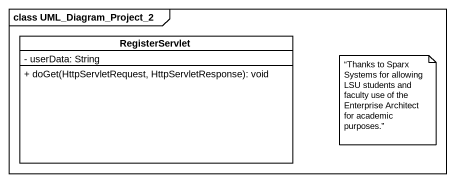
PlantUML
@startuml
mainframe class UML_Diagram_Project_2
hide circle
hide empty members
skinparam classAttributeIconSize 0
class RegisterServlet {
  - userData: String
  + doGet(HttpServletRequest, HttpServletResponse): void
}
note as N1
  “Thanks to Sparx Systems for allowing LSU students and faculty use of the Enterprise Architect for academic purposes.”
end note
@enduml
